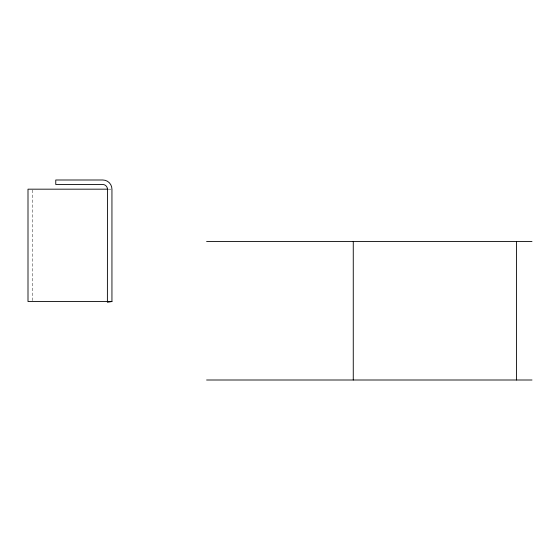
<?xml version="1.0" encoding="UTF-8"?>
<svg xmlns="http://www.w3.org/2000/svg" width="560" height="560" viewBox="0 0 560 560"><rect width="100%" height="100%" fill="white"/><g stroke="black" fill="none" stroke-linecap="round" stroke-linejoin="round"><path stroke-width="0.42" stroke-dasharray="2.8 2.1" d="M108.199 189.175L110.943 189.175M32.494 190.043L32.494 300.664"/><path stroke-width="0.84" d="M111.944 301.539L107.394 302.267L107.45 189.175A4.683 4.683 0 0 0 102.767 184.492L55.762 184.492L55.762 179.998L102.767 179.998A9.177 9.177 0 0 1 111.944 189.175L111.944 301.539L28 301.539L28 189.175L107.527 189.175M206.591 241.423L532 241.423M206.591 380.002L532 380.002M516.446 241.423L516.446 380.002M353.262 241.423L353.262 380.002"/></g></svg>
